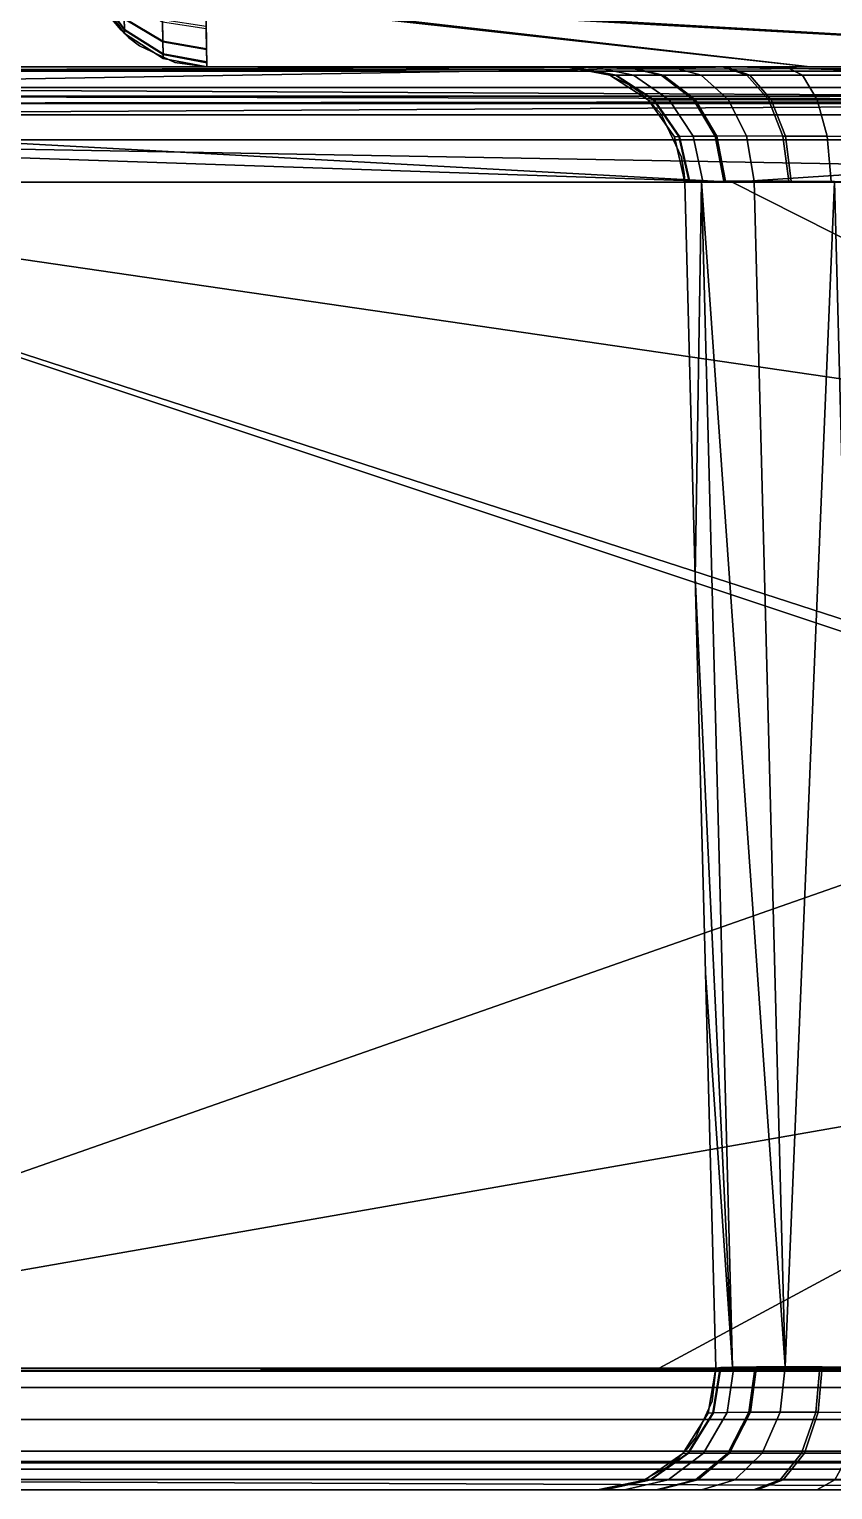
# Model space of a CAD drawing. Extents: x -16.2 to 16.1, y -17.9 to 0.1.
# Drawn here: x -12.76 to -9.37, y -17.87 to -11.71 of the extents above; entities that cross this region are included whole.
import ezdxf

# ---------------------------------------------------------------- set-up
doc = ezdxf.new("R2010")
doc.units = 0
doc.header["$MEASUREMENT"] = 0
doc.layers.add('Pux Jalapa', color=255, linetype='CONTINUOUS')

msp = doc.modelspace()

# ---------------------------------------------------------------- linework, layer by layer
at = {"layer": 'Pux Jalapa'}
for points in [[(-12.4694, -11.5588, -2.3892), (-12.4703, -11.5204, -2.5152), (-12.3614, -11.6635, -2.5757), (-12.3604, -11.7107, -2.421)], [(-12.4703, -11.5221, 6.5369), (-12.4693, -11.5608, 6.4048), (-12.3603, -11.7131, 6.4342), (-12.3613, -11.6656, 6.5964)], [(-12.469, -11.5729, -2.25), (-12.4694, -11.5588, -2.3892), (-12.3604, -11.7107, -2.421), (-12.36, -11.728, -2.25)], [(-12.4693, -11.5608, 6.4048), (-12.469, -11.5729, 6.2758), (-12.36, -11.728, 6.2758), (-12.3603, -11.7131, 6.4342)], [(-12.0168, -11.5752, -2.9571), (-12.0129, -11.8681, -2.25), (-9.4669, -11.8681, -2.25)], [(-9.4669, -11.8681, -2.25), (-6.921, -11.8681, -2.25), (-12.0168, -11.5752, -2.9571)], [(-6.921, -11.8681, -2.25), (-4.3673, -11.5752, -2.9571), (-12.0168, -11.5752, -2.9571)], [(-12.3614, -11.6635, -2.5757), (-12.363, -11.5824, -2.7273), (-12.1994, -11.6685, -2.7885), (-12.1979, -11.7603, -2.6176)], [(-12.3628, -11.5925, 6.7377), (-12.3613, -11.6656, 6.5964), (-12.1979, -11.7626, 6.6376), (-12.1992, -11.68, 6.797)], [(-6.921, -11.8681, 6.2758), (-9.4669, -11.8681, 6.2758), (-12.0166, -11.5844, 6.9736)], [(-9.4669, -11.8681, 6.2758), (-12.0129, -11.8681, 6.2758), (-12.0166, -11.5844, 6.9736)], [(-4.3676, -11.5844, 6.9736), (-6.921, -11.8681, 6.2758), (-12.0166, -11.5844, 6.9736)], [(-12.4145, -11.666, 2.0129), (-12.4145, -11.666, 6.2758), (-12.3744, -11.7135, 6.2758), (-12.3744, -11.7135, 2.0129)], [(-12.4145, -11.666, -2.25), (-12.4145, -11.666, 2.0129), (-12.3744, -11.7135, 2.0129), (-12.3744, -11.7135, -2.25)], [(-12.3604, -11.7107, -2.421), (-12.3614, -11.6635, -2.5757), (-12.1979, -11.7603, -2.6176), (-12.197, -11.8135, -2.443)], [(-12.3613, -11.6656, 6.5964), (-12.3603, -11.7131, 6.4342), (-12.197, -11.8163, 6.4546), (-12.1979, -11.7626, 6.6376)], [(-12.1979, -11.7603, -2.6176), (-12.1994, -11.6685, -2.7885), (-12.0152, -11.6962, -2.8105), (-12.0139, -11.792, -2.6327)], [(-12.1992, -11.68, 6.797), (-12.1979, -11.7626, 6.6376), (-12.0139, -11.7944, 6.6525), (-12.015, -11.7081, 6.8183)], [(-12.3744, -11.7135, 2.0129), (-12.3744, -11.7135, 6.2758), (-12.3428, -11.7439, 6.2758), (-12.3428, -11.7439, 2.0129)], [(-12.3744, -11.7135, -2.25), (-12.3744, -11.7135, 2.0129), (-12.3428, -11.7439, 2.0129), (-12.3428, -11.7439, -2.25)], [(-12.36, -11.728, -2.25), (-12.3604, -11.7107, -2.421), (-12.197, -11.8135, -2.443), (-12.1967, -11.8331, -2.25)], [(-12.3603, -11.7131, 6.4342), (-12.36, -11.728, 6.2758), (-12.1967, -11.8331, 6.2758), (-12.197, -11.8163, 6.4546)], [(-12.3428, -11.7439, 2.0129), (-12.3428, -11.7439, 6.2758), (-12.2969, -11.7796, 6.2758), (-12.2969, -11.7796, 2.0129)], [(-12.3428, -11.7439, -2.25), (-12.3428, -11.7439, 2.0129), (-12.2969, -11.7796, 2.0129), (-12.2969, -11.7796, -2.25)], [(-12.197, -11.8135, -2.443), (-12.1979, -11.7603, -2.6176), (-12.0139, -11.792, -2.6327), (-12.0132, -11.8476, -2.4509)], [(-12.1979, -11.7626, 6.6376), (-12.197, -11.8163, 6.4546), (-12.0132, -11.8506, 6.462), (-12.0139, -11.7944, 6.6525)], [(-12.2969, -11.7796, 2.0129), (-12.2969, -11.7796, 6.2758), (-12.147, -11.8498, 6.2758), (-12.147, -11.8498, 2.0129)], [(-12.2969, -11.7796, -2.25), (-12.2969, -11.7796, 2.0129), (-12.147, -11.8498, 2.0129), (-12.147, -11.8498, -2.25)], [(-12.1967, -11.8331, -2.25), (-12.197, -11.8135, -2.443), (-12.0132, -11.8476, -2.4509), (-12.0129, -11.8681, -2.25)], [(-12.197, -11.8163, 6.4546), (-12.1967, -11.8331, 6.2758), (-12.0129, -11.8681, 6.2758), (-12.0132, -11.8506, 6.462)], [(-10.0566, -11.8681, -10.3497), (-10.4957, -11.8681, -11.41), (-15.5216, -11.8681, -10.8438)], [(-10.4957, -11.8681, -11.41), (-10.4957, -11.8681, -13.9779), (-15.5216, -11.8681, -13.5735)], [(-10.4957, -11.8681, -13.9779), (-10.4957, -11.8681, -16.5458), (-15.5216, -11.8681, -16.3031)], [(-10.4957, -11.8681, -16.5458), (-10.4957, -11.8681, -19.1137), (-15.5216, -11.8681, -19.0328)], [(-10.4957, -11.8681, -19.1137), (-10.4957, -11.8681, -21.6816), (-15.5216, -11.8681, -19.0328)], [(-10.4957, -11.8681, -21.6816), (-10.4957, -11.8681, -24.2495), (-15.5216, -11.8681, -21.7625)], [(-10.4957, -11.8681, -24.2495), (-10.4957, -11.8681, -26.8173), (-15.5216, -11.8681, -24.4921)], [(-10.4957, -11.8681, -26.8173), (-10.4957, -11.8681, -29.3852), (-15.5216, -11.8681, -27.2218)], [(-12.2921, -11.8681, -35.9106), (-15.0218, -11.8681, -35.9106), (-15.5216, -11.8681, -35.4107)], [(-15.5216, -11.8681, -35.4107), (-15.5216, -11.8681, -32.6811), (-12.2921, -11.8681, -35.9106)], [(-15.5216, -11.8681, -32.6811), (-15.5216, -11.8681, -29.9514), (-12.2921, -11.8681, -35.9106)], [(-15.5216, -11.8681, -29.9514), (-15.5216, -11.8681, -27.2218), (-10.4957, -11.8681, -29.3852)], [(-15.5216, -11.8681, -27.2218), (-15.5216, -11.8681, -24.4921), (-10.4957, -11.8681, -26.8173)], [(-15.5216, -11.8681, -24.4921), (-15.5216, -11.8681, -21.7625), (-10.4957, -11.8681, -24.2495)], [(-15.5216, -11.8681, -21.7625), (-15.5216, -11.8681, -19.0328), (-10.4957, -11.8681, -21.6816)], [(-15.5216, -11.8681, -19.0328), (-15.5216, -11.8681, -16.3031), (-10.4957, -11.8681, -16.5458)], [(-15.5216, -11.8681, -16.3031), (-15.5216, -11.8681, -13.5735), (-10.4957, -11.8681, -13.9779)], [(-15.5216, -11.8681, -13.5735), (-15.5216, -11.8681, -10.8438), (-10.4957, -11.8681, -11.41)], [(-15.5216, -11.8681, -10.8438), (-15.5216, -11.8681, -8.1142), (-10.0566, -11.8681, -10.3497)], [(-15.5216, -11.8681, -8.1142), (-15.5216, -11.8681, -5.3845), (-12.4028, -11.8681, -4.8847)], [(-15.0218, -11.8681, -4.8847), (-12.4028, -11.8681, -4.8847), (-15.5216, -11.8681, -5.3845)], [(-10.4957, -11.8681, -29.3852), (-12.2921, -11.8681, -35.9106), (-15.5216, -11.8681, -29.9514)], [(-10.0566, -11.8681, -10.3497), (-15.5216, -11.8681, -8.1142), (-12.4028, -11.8681, -4.8847)], [(-5.013, -11.8681, -35.9106), (-15.0218, -11.8681, -35.9106), (-15.0218, -11.8864, -36.0446)], [(-15.0218, -11.8864, -36.0446), (-0.0087, -11.8864, -36.0446), (-5.013, -11.8681, -35.9106)], [(-15.0218, -11.8681, -4.8847), (-9.7838, -11.8681, -4.8847), (-15.0218, -11.8864, -4.7507)], [(-15.0218, -11.9563, -4.6011), (-15.0218, -11.8864, -4.7507), (-9.7838, -11.8681, -4.8847)], [(-9.7838, -11.8681, -4.8847), (-4.5532, -12.0099, -4.5358), (-15.0218, -11.9563, -4.6011)], [(-12.4028, -11.8681, -4.8847), (-9.7838, -11.8681, -4.8847), (-10.0566, -11.8681, -10.3497)], [(-10.4957, -11.8681, -29.3852), (-8.9963, -11.8681, -30.8847), (-12.2921, -11.8681, -35.9106)], [(-9.5625, -11.8681, -35.9106), (-12.2921, -11.8681, -35.9106), (-8.9963, -11.8681, -30.8847)], [(-12.0129, -11.8681, 6.2758), (-12.0129, -11.8681, 3.4339), (-12.147, -11.8498, 6.2758)], [(-12.0129, -11.8681, 3.4339), (-12.0129, -11.8681, 0.5919), (-12.147, -11.8498, 2.0129)], [(-12.0129, -11.8681, 0.5919), (-12.0129, -11.8681, -2.25), (-12.147, -11.8498, -2.25)], [(-12.147, -11.8498, 2.0129), (-12.147, -11.8498, 6.2758), (-12.0129, -11.8681, 3.4339)], [(-12.147, -11.8498, -2.25), (-12.147, -11.8498, 2.0129), (-12.0129, -11.8681, 0.5919)], [(-4.375, -11.8681, -2.25), (-4.375, -11.8681, 6.2758), (-12.0129, -11.8681, 6.2758), (-12.0129, -11.8681, -2.25)], [(-10.3119, -11.9031, -29.3852), (-10.2855, -11.9029, -29.6498), (-10.4651, -11.8681, -29.6866), (-10.4957, -11.8681, -29.3852)], [(-10.4957, -11.8681, -11.41), (-10.4957, -11.8681, -17.4018), (-10.3163, -11.9014, -11.41)], [(-10.4957, -11.8681, -17.4018), (-10.4957, -11.8681, -23.3935), (-10.3163, -11.9014, -20.3976)], [(-10.4957, -11.8681, -23.3935), (-10.4957, -11.8681, -29.3852), (-10.3163, -11.9014, -29.3852)], [(-10.3163, -11.9014, -29.3852), (-10.3163, -11.9014, -20.3976), (-10.4957, -11.8681, -23.3935)], [(-10.3163, -11.9014, -20.3976), (-10.3163, -11.9014, -11.41), (-10.4957, -11.8681, -17.4018)], [(-10.2886, -11.9029, -11.1609), (-10.3119, -11.9031, -11.41), (-10.4957, -11.8681, -11.41), (-10.4686, -11.8681, -11.1262)], [(-10.2126, -11.9028, -10.9061), (-10.2886, -11.9029, -11.1609), (-10.4686, -11.8681, -11.1262), (-10.3816, -11.8681, -10.8361)], [(-10.2855, -11.9029, -29.6498), (-10.2126, -11.9028, -29.8891), (-10.3816, -11.8681, -29.9591), (-10.4651, -11.8681, -29.6866)], [(-10.2126, -11.9028, -29.8891), (-10.0867, -11.9027, -30.1233), (-10.238, -11.8681, -30.2257), (-10.3816, -11.8681, -29.9591)], [(-10.0954, -11.9027, -10.685), (-10.2126, -11.9028, -10.9061), (-10.3816, -11.8681, -10.8361), (-10.2479, -11.8681, -10.5844)], [(-9.9275, -11.9026, -10.4788), (-10.0954, -11.9027, -10.685), (-10.2479, -11.8681, -10.5844), (-10.0566, -11.8681, -10.3497)], [(-10.0867, -11.9027, -30.1233), (-9.9275, -11.9026, -30.3164), (-10.0566, -11.8681, -30.4456), (-10.238, -11.8681, -30.2257)], [(-9.9275, -11.9026, -30.3164), (-9.7213, -11.9027, -30.4844), (-9.8219, -11.8681, -30.6369), (-10.0566, -11.8681, -30.4456)], [(-9.7344, -11.9027, -10.3196), (-9.9275, -11.9026, -10.4788), (-10.0566, -11.8681, -10.3497), (-9.8368, -11.8681, -10.1683)], [(-8.9963, -11.8681, -9.9105), (-10.0566, -11.8681, -10.3497), (-9.7838, -11.8681, -4.8847)], [(-9.5002, -11.9028, -10.1937), (-9.7344, -11.9027, -10.3196), (-9.8368, -11.8681, -10.1683), (-9.5702, -11.8681, -10.0247)], [(-9.7213, -11.9027, -30.4844), (-9.5002, -11.9028, -30.6015), (-9.5702, -11.8681, -30.7706), (-9.8219, -11.8681, -30.6369)], [(-9.7838, -11.8681, -4.8847), (-4.5457, -11.8681, -4.8847), (-4.5532, -12.0099, -4.5358)], [(-9.7838, -11.8681, -4.8847), (-7.1647, -11.8681, -4.8847), (-8.9963, -11.8681, -9.9105)], [(-9.5002, -11.9028, -30.6015), (-9.2454, -11.9029, -30.6775), (-9.2801, -11.8681, -30.8575), (-9.5702, -11.8681, -30.7706)], [(-9.2608, -11.9029, -10.1208), (-9.5002, -11.9028, -10.1937), (-9.5702, -11.8681, -10.0247), (-9.2976, -11.8681, -9.9412)], [(-6.8328, -11.8681, -35.9106), (-9.5625, -11.8681, -35.9106), (-8.9963, -11.8681, -30.8847)], [(-15.0218, -11.9558, -36.1934), (-0.0087, -11.9558, -36.1934), (-0.0087, -11.8864, -36.0446), (-15.0218, -11.8864, -36.0446)], [(-10.3163, -11.9014, -20.3976), (-10.3163, -11.9014, -29.3852), (-10.2313, -11.9437, -29.3852), (-10.2313, -11.9437, -20.3976)], [(-10.3163, -11.9014, -11.41), (-10.3163, -11.9014, -20.3976), (-10.2313, -11.9437, -20.3976), (-10.2313, -11.9437, -11.41)], [(-10.1486, -12.0082, -29.3852), (-10.1259, -12.0074, -29.617), (-10.2855, -11.9029, -29.6498), (-10.3119, -11.9031, -29.3852)], [(-10.1285, -12.0074, -11.1917), (-10.1486, -12.0082, -11.41), (-10.3119, -11.9031, -11.41), (-10.2886, -11.9029, -11.1609)], [(-10.0623, -12.0068, -10.9684), (-10.1285, -12.0074, -11.1917), (-10.2886, -11.9029, -11.1609), (-10.2126, -11.9028, -10.9061)], [(-10.1259, -12.0074, -29.617), (-10.0623, -12.0068, -29.8269), (-10.2126, -11.9028, -29.8891), (-10.2855, -11.9029, -29.6498)], [(-10.2313, -11.9437, -20.3976), (-10.2313, -11.9437, -29.3852), (-10.1863, -11.9753, -29.3852), (-10.1863, -11.9753, -20.3976)], [(-10.2313, -11.9437, -11.41), (-10.2313, -11.9437, -20.3976), (-10.1863, -11.9753, -20.3976), (-10.1863, -11.9753, -11.41)], [(-10.0623, -12.0068, -29.8269), (-9.9521, -12.0064, -30.0322), (-10.0867, -11.9027, -30.1233), (-10.2126, -11.9028, -29.8891)], [(-9.9597, -12.0065, -10.7745), (-10.0623, -12.0068, -10.9684), (-10.2126, -11.9028, -10.9061), (-10.0954, -11.9027, -10.685)], [(-9.8126, -12.0063, -10.5937), (-9.9597, -12.0065, -10.7745), (-10.0954, -11.9027, -10.685), (-9.9275, -11.9026, -10.4788)], [(-9.9521, -12.0064, -30.0322), (-9.8126, -12.0063, -30.2015), (-9.9275, -11.9026, -30.3164), (-10.0867, -11.9027, -30.1233)], [(-9.8126, -12.0063, -30.2015), (-9.6318, -12.0065, -30.3487), (-9.7213, -11.9027, -30.4844), (-9.9275, -11.9026, -30.3164)], [(-9.6433, -12.0064, -10.4542), (-9.8126, -12.0063, -10.5937), (-9.9275, -11.9026, -10.4788), (-9.7344, -11.9027, -10.3196)], [(-9.4379, -12.0068, -10.344), (-9.6433, -12.0064, -10.4542), (-9.7344, -11.9027, -10.3196), (-9.5002, -11.9028, -10.1937)], [(-9.6318, -12.0065, -30.3487), (-9.4379, -12.0068, -30.4512), (-9.5002, -11.9028, -30.6015), (-9.7213, -11.9027, -30.4844)], [(-9.4379, -12.0068, -30.4512), (-9.2146, -12.0074, -30.5175), (-9.2454, -11.9029, -30.6775), (-9.5002, -11.9028, -30.6015)], [(-9.2281, -12.0074, -10.2804), (-9.4379, -12.0068, -10.344), (-9.5002, -11.9028, -10.1937), (-9.2608, -11.9029, -10.1208)], [(-15.0218, -11.992, -36.2401), (-0.0087, -11.992, -36.2401), (-0.0087, -11.9558, -36.1934), (-15.0218, -11.9558, -36.1934)], [(-15.0218, -11.9922, -4.555), (-15.0218, -11.9563, -4.6011), (-4.5532, -12.0099, -4.5358)], [(-15.0218, -12.0227, -36.2721), (-0.0087, -12.0227, -36.2721), (-0.0087, -11.992, -36.2401), (-15.0218, -11.992, -36.2401)], [(-15.0218, -12.0227, -4.5232), (-15.0218, -11.9922, -4.555), (-4.5532, -12.0099, -4.5358)], [(-10.1863, -11.9753, -20.3976), (-10.1863, -11.9753, -29.3852), (-10.1779, -11.9821, -29.3852), (-10.1779, -11.9821, -20.3976)], [(-10.1863, -11.9753, -11.41), (-10.1863, -11.9753, -20.3976), (-10.1779, -11.9821, -20.3976), (-10.1779, -11.9821, -11.41)], [(-10.1779, -11.9821, -20.3976), (-10.1779, -11.9821, -29.3852), (-10.1417, -12.015, -29.3852), (-10.1417, -12.015, -20.3976)], [(-10.1779, -11.9821, -11.41), (-10.1779, -11.9821, -20.3976), (-10.1417, -12.015, -20.3976), (-10.1417, -12.015, -11.41)], [(-10.0396, -12.1633, -29.3852), (-10.019, -12.1616, -29.5951), (-10.1259, -12.0074, -29.617), (-10.1486, -12.0082, -29.3852)], [(-10.0214, -12.1617, -11.2124), (-10.0396, -12.1633, -11.41), (-10.1486, -12.0082, -11.41), (-10.1285, -12.0074, -11.1917)], [(-9.9614, -12.1605, -11.0102), (-10.0214, -12.1617, -11.2124), (-10.1285, -12.0074, -11.1917), (-10.0623, -12.0068, -10.9684)], [(-10.019, -12.1616, -29.5951), (-9.9614, -12.1605, -29.7851), (-10.0623, -12.0068, -29.8269), (-10.1259, -12.0074, -29.617)], [(-9.9614, -12.1605, -29.7851), (-9.8616, -12.1597, -29.971), (-9.9521, -12.0064, -30.0322), (-10.0623, -12.0068, -29.8269)], [(-9.8685, -12.1598, -10.8346), (-9.9614, -12.1605, -11.0102), (-10.0623, -12.0068, -10.9684), (-9.9597, -12.0065, -10.7745)], [(-9.7353, -12.1595, -10.671), (-9.8685, -12.1598, -10.8346), (-9.9597, -12.0065, -10.7745), (-9.8126, -12.0063, -10.5937)], [(-9.8616, -12.1597, -29.971), (-9.7353, -12.1595, -30.1243), (-9.8126, -12.0063, -30.2015), (-9.9521, -12.0064, -30.0322)], [(-9.7353, -12.1595, -30.1243), (-9.5717, -12.1598, -30.2575), (-9.6318, -12.0065, -30.3487), (-9.8126, -12.0063, -30.2015)], [(-9.582, -12.1597, -10.5447), (-9.7353, -12.1595, -10.671), (-9.8126, -12.0063, -10.5937), (-9.6433, -12.0064, -10.4542)], [(-9.3961, -12.1605, -10.4449), (-9.582, -12.1597, -10.5447), (-9.6433, -12.0064, -10.4542), (-9.4379, -12.0068, -10.344)], [(-9.5717, -12.1598, -30.2575), (-9.3961, -12.1605, -30.3503), (-9.4379, -12.0068, -30.4512), (-9.6318, -12.0065, -30.3487)], [(-9.3961, -12.1605, -30.3503), (-9.1939, -12.1617, -30.4104), (-9.2146, -12.0074, -30.5175), (-9.4379, -12.0068, -30.4512)], [(-9.2061, -12.1616, -10.3873), (-9.3961, -12.1605, -10.4449), (-9.4379, -12.0068, -10.344), (-9.2281, -12.0074, -10.2804)], [(-15.0218, -12.0701, -4.4832), (-15.0218, -12.0227, -4.5232), (-4.5532, -12.0099, -4.5358)], [(-4.5532, -12.0099, -4.5358), (-9.7965, -12.355, -4.3849), (-15.0218, -12.0701, -4.4832)], [(-15.0218, -12.0701, -36.3121), (-0.0087, -12.0701, -36.3121), (-0.0087, -12.0227, -36.2721), (-15.0218, -12.0227, -36.2721)], [(-15.0218, -12.1762, -36.3723), (-0.0087, -12.1762, -36.3723), (-0.0087, -12.0701, -36.3121), (-15.0218, -12.0701, -36.3121)], [(-15.0218, -12.1762, -4.423), (-15.0218, -12.0701, -4.4832), (-9.7965, -12.355, -4.3849)], [(-10.1417, -12.015, -20.3976), (-10.1417, -12.015, -29.3852), (-10.0956, -12.0683, -29.3852), (-10.0956, -12.0683, -20.3976)], [(-10.1417, -12.015, -11.41), (-10.1417, -12.015, -20.3976), (-10.0956, -12.0683, -20.3976), (-10.0956, -12.0683, -11.41)], [(-10.0956, -12.0683, -20.3976), (-10.0956, -12.0683, -29.3852), (-10.0102, -12.2488, -29.3852), (-10.0102, -12.2488, -20.3976)], [(-10.0956, -12.0683, -11.41), (-10.0956, -12.0683, -20.3976), (-10.0102, -12.2488, -20.3976), (-10.0102, -12.2488, -11.41)], [(-4.5532, -12.0099, -4.5358), (-4.5712, -12.355, -4.3849), (-9.7965, -12.355, -4.3849)], [(-15.0218, -12.355, -36.4104), (-5.013, -12.355, -36.4104), (-15.0218, -12.1762, -36.3723)], [(-0.0087, -12.1762, -36.3723), (-15.0218, -12.1762, -36.3723), (-5.013, -12.355, -36.4104)], [(-9.7965, -12.355, -4.3849), (-15.0218, -12.355, -4.3849), (-15.0218, -12.1762, -4.423)], [(-9.9959, -12.355, -29.3852), (-9.9755, -12.3526, -29.5862), (-10.019, -12.1616, -29.5951), (-10.0396, -12.1633, -29.3852)], [(-9.9779, -12.3528, -11.2208), (-9.9959, -12.355, -11.41), (-10.0396, -12.1633, -11.41), (-10.0214, -12.1617, -11.2124)], [(-9.9199, -12.351, -11.0273), (-9.9779, -12.3528, -11.2208), (-10.0214, -12.1617, -11.2124), (-9.9614, -12.1605, -11.0102)], [(-9.9755, -12.3526, -29.5862), (-9.9199, -12.351, -29.7679), (-9.9614, -12.1605, -29.7851), (-10.019, -12.1616, -29.5951)], [(-9.9199, -12.351, -29.7679), (-9.8242, -12.3499, -29.9457), (-9.8616, -12.1597, -29.971), (-9.9614, -12.1605, -29.7851)], [(-9.8308, -12.35, -10.8595), (-9.9199, -12.351, -11.0273), (-9.9614, -12.1605, -11.0102), (-9.8685, -12.1598, -10.8346)], [(-9.7033, -12.3496, -10.703), (-9.8308, -12.35, -10.8595), (-9.8685, -12.1598, -10.8346), (-9.7353, -12.1595, -10.671)], [(-9.8242, -12.3499, -29.9457), (-9.7033, -12.3496, -30.0923), (-9.7353, -12.1595, -30.1243), (-9.8616, -12.1597, -29.971)], [(-9.7033, -12.3496, -30.0923), (-9.5468, -12.35, -30.2198), (-9.5717, -12.1598, -30.2575), (-9.7353, -12.1595, -30.1243)], [(-9.5567, -12.3499, -10.5821), (-9.7033, -12.3496, -10.703), (-9.7353, -12.1595, -10.671), (-9.582, -12.1597, -10.5447)], [(-9.379, -12.351, -10.4864), (-9.5567, -12.3499, -10.5821), (-9.582, -12.1597, -10.5447), (-9.3961, -12.1605, -10.4449)], [(-9.5468, -12.35, -30.2198), (-9.379, -12.351, -30.3089), (-9.3961, -12.1605, -30.3503), (-9.5717, -12.1598, -30.2575)], [(-9.379, -12.351, -30.3089), (-9.1855, -12.3528, -30.3668), (-9.1939, -12.1617, -30.4104), (-9.3961, -12.1605, -30.3503)], [(-9.1972, -12.3526, -10.4308), (-9.379, -12.351, -10.4864), (-9.3961, -12.1605, -10.4449), (-9.2061, -12.1616, -10.3873)], [(-10.0102, -12.2488, -20.3976), (-10.0102, -12.2488, -29.3852), (-9.9981, -12.3199, -29.3852), (-9.9981, -12.3199, -20.3976)], [(-10.0102, -12.2488, -11.41), (-10.0102, -12.2488, -20.3976), (-9.9981, -12.3199, -20.3976), (-9.9981, -12.3199, -11.41)], [(-15.0218, -12.355, -4.3849), (-15.1527, -17.355, -4.2539), (-7.6715, -14.7358, -4.3225)], [(-15.1527, -17.355, -36.5413), (-15.0218, -12.355, -36.4104), (-0.0087, -17.355, -36.5413)], [(-9.7965, -12.355, -4.3849), (-15.0218, -12.355, -4.3849), (-7.6715, -13.4261, -4.3568)], [(-7.6715, -14.7358, -4.3225), (-7.6715, -13.4261, -4.3568), (-15.0218, -12.355, -4.3849)], [(-15.0218, -12.355, -36.4104), (-0.0087, -12.355, -36.4104), (-0.0087, -17.355, -36.5413)], [(-9.9959, -12.355, -29.3852), (-9.9959, -12.355, -23.3935), (-9.9981, -12.3199, -29.3852)], [(-9.9959, -12.355, -23.3935), (-9.9959, -12.355, -17.4018), (-9.9981, -12.3199, -20.3976)], [(-9.9959, -12.355, -17.4018), (-9.9959, -12.355, -11.41), (-9.9981, -12.3199, -11.41)], [(-9.9981, -12.3199, -20.3976), (-9.9981, -12.3199, -29.3852), (-9.9959, -12.355, -23.3935)], [(-9.9981, -12.3199, -11.41), (-9.9981, -12.3199, -20.3976), (-9.9959, -12.355, -17.4018)], [(-9.9959, -12.355, -29.3852), (-9.9523, -14.0217, -29.3416), (-9.9258, -12.3511, -29.7534)], [(-9.9523, -14.0217, -11.4537), (-9.9959, -12.355, -11.41), (-9.9258, -12.3511, -11.0419)], [(-9.9959, -12.355, -11.41), (-9.865, -17.355, -11.541), (-9.9959, -12.355, -20.3976)], [(-9.865, -17.355, -11.541), (-9.865, -17.355, -20.3976), (-9.9959, -12.355, -20.3976)], [(-9.865, -17.355, -20.3976), (-9.865, -17.355, -29.2543), (-9.9959, -12.355, -20.3976)], [(-9.865, -17.355, -29.2543), (-9.9959, -12.355, -29.3852), (-9.9959, -12.355, -20.3976)], [(-9.9258, -12.3511, -29.7534), (-9.9523, -14.0217, -29.3416), (-9.7949, -17.3511, -29.6224)], [(-9.9258, -12.3511, -11.0419), (-9.7949, -17.3511, -11.1728), (-9.9523, -14.0217, -11.4537)], [(-9.7033, -12.3496, -30.0923), (-9.9258, -12.3511, -29.7534), (-9.5724, -17.3496, -29.9613)], [(-9.9258, -12.3511, -11.0419), (-9.7033, -12.3496, -10.703), (-9.5724, -17.3496, -10.8339)], [(-9.7949, -17.3511, -29.6224), (-9.5724, -17.3496, -29.9613), (-9.9258, -12.3511, -29.7534)], [(-9.5724, -17.3496, -10.8339), (-9.7949, -17.3511, -11.1728), (-9.9258, -12.3511, -11.0419)], [(-4.5712, -12.355, -4.3849), (-9.7965, -12.355, -4.3849), (-7.6715, -13.4261, -4.3568)], [(-9.3644, -12.3511, -30.3148), (-9.7033, -12.3496, -30.0923), (-9.5724, -17.3496, -29.9613)], [(-9.7033, -12.3496, -10.703), (-9.3644, -12.3511, -10.4805), (-9.5724, -17.3496, -10.8339)], [(-9.5724, -17.3496, -29.9613), (-9.2335, -17.3511, -30.1839), (-9.3644, -12.3511, -30.3148)], [(-9.2335, -17.3511, -10.6114), (-9.5724, -17.3496, -10.8339), (-9.3644, -12.3511, -10.4805)], [(-9.9523, -14.0217, -29.3416), (-9.9086, -15.6883, -29.2979), (-9.7949, -17.3511, -29.6224)], [(-9.9086, -15.6883, -11.4973), (-9.9523, -14.0217, -11.4537), (-9.7949, -17.3511, -11.1728)], [(-7.6715, -16.0454, -4.2882), (-7.6715, -14.7358, -4.3225), (-15.1527, -17.355, -4.2539)], [(-9.9086, -15.6883, -29.2979), (-9.865, -17.355, -29.2543), (-9.7949, -17.3511, -29.6224)], [(-9.7949, -17.3511, -11.1728), (-9.865, -17.355, -11.541), (-9.9086, -15.6883, -11.4973)], [(-15.1527, -17.355, -4.2539), (-10.1047, -17.355, -4.2539), (-7.6715, -16.0454, -4.2882)], [(-10.1047, -17.355, -4.2539), (-5.0567, -17.355, -4.2539), (-7.6715, -16.0454, -4.2882)], [(-15.1527, -17.3681, -4.2538), (-15.1527, -17.355, -4.2539), (-0.0087, -17.355, -4.2539)], [(-0.0087, -17.3681, -4.2538), (-15.1527, -17.3681, -4.2538), (-0.0087, -17.355, -4.2539)], [(-0.0087, -17.355, -36.5413), (-15.1527, -17.355, -36.5413), (-0.0087, -17.3681, -36.5415)], [(-15.1527, -17.355, -36.5413), (-15.1527, -17.3681, -36.5415), (-0.0087, -17.3681, -36.5415)], [(-9.8972, -17.5451, -29.2543), (-9.8755, -17.5434, -29.4616), (-9.8446, -17.3526, -29.4553), (-9.865, -17.355, -29.2543)], [(-9.8779, -17.5435, -11.3457), (-9.8972, -17.5451, -11.541), (-9.865, -17.355, -11.541), (-9.8469, -17.3528, -11.3517)], [(-9.865, -17.355, -11.541), (-9.865, -17.355, -17.4454), (-9.8809, -17.4939, -11.541)], [(-9.865, -17.355, -17.4454), (-9.865, -17.355, -23.3498), (-9.8809, -17.4939, -20.3976)], [(-9.865, -17.355, -23.3498), (-9.865, -17.355, -29.2543), (-9.8809, -17.4939, -29.2543)], [(-9.8809, -17.4939, -20.3976), (-9.8809, -17.4939, -11.541), (-9.865, -17.355, -17.4454)], [(-9.8809, -17.4939, -29.2543), (-9.8809, -17.4939, -20.3976), (-9.865, -17.355, -23.3498)], [(-9.8176, -17.5422, -11.1464), (-9.8779, -17.5435, -11.3457), (-9.8469, -17.3528, -11.3517), (-9.789, -17.351, -11.1583)], [(-9.8755, -17.5434, -29.4616), (-9.8176, -17.5422, -29.6489), (-9.789, -17.351, -29.637), (-9.8446, -17.3526, -29.4553)], [(-9.8176, -17.5422, -29.6489), (-9.7187, -17.5414, -29.832), (-9.6933, -17.3499, -29.8148), (-9.789, -17.351, -29.637)], [(-9.7255, -17.5414, -10.9735), (-9.8176, -17.5422, -11.1464), (-9.789, -17.351, -11.1583), (-9.6999, -17.35, -10.9904)], [(-9.594, -17.5412, -10.8123), (-9.7255, -17.5414, -10.9735), (-9.6999, -17.35, -10.9904), (-9.5724, -17.3496, -10.8339)], [(-9.7187, -17.5414, -29.832), (-9.594, -17.5412, -29.9829), (-9.5724, -17.3496, -29.9613), (-9.6933, -17.3499, -29.8148)], [(-9.443, -17.5414, -10.6876), (-9.594, -17.5412, -10.8123), (-9.5724, -17.3496, -10.8339), (-9.4258, -17.3499, -10.713)], [(-9.594, -17.5412, -29.9829), (-9.4328, -17.5414, -30.1145), (-9.4159, -17.35, -30.0889), (-9.5724, -17.3496, -29.9613)], [(-9.2599, -17.5422, -10.5886), (-9.443, -17.5414, -10.6876), (-9.4258, -17.3499, -10.713), (-9.248, -17.351, -10.6173)], [(-9.4328, -17.5414, -30.1145), (-9.2599, -17.5422, -30.2066), (-9.248, -17.351, -30.178), (-9.4159, -17.35, -30.0889)], [(-0.0087, -17.3681, -36.5415), (-15.1527, -17.3681, -36.5415), (-15.1527, -17.4373, -36.5367), (-0.0087, -17.4373, -36.5367)], [(-15.1527, -17.3681, -4.2538), (-0.0087, -17.3681, -4.2538), (-0.0087, -17.4373, -4.2586), (-15.1527, -17.4373, -4.2586)], [(-0.0087, -17.4373, -36.5367), (-15.1527, -17.4373, -36.5367), (-15.1527, -17.5723, -36.4979), (-0.0087, -17.5723, -36.4979)], [(-15.1527, -17.4373, -4.2586), (-0.0087, -17.4373, -4.2586), (-0.0087, -17.5723, -4.2974), (-15.1527, -17.5723, -4.2974)], [(-10.0049, -17.7151, -29.2543), (-9.9807, -17.7143, -29.4832), (-9.8755, -17.5434, -29.4616), (-9.8972, -17.5451, -29.2543)], [(-9.9834, -17.7143, -11.3254), (-10.0049, -17.7151, -11.541), (-9.8972, -17.5451, -11.541), (-9.8779, -17.5435, -11.3457)], [(-9.9168, -17.7137, -11.1053), (-9.9834, -17.7143, -11.3254), (-9.8779, -17.5435, -11.3457), (-9.8176, -17.5422, -11.1464)], [(-9.9807, -17.7143, -29.4832), (-9.9168, -17.7137, -29.6899), (-9.8176, -17.5422, -29.6489), (-9.8755, -17.5434, -29.4616)], [(-9.9511, -17.6488, -20.3976), (-9.9511, -17.6488, -11.541), (-9.8809, -17.4939, -11.541), (-9.8809, -17.4939, -20.3976)], [(-9.9511, -17.6488, -29.2543), (-9.9511, -17.6488, -20.3976), (-9.8809, -17.4939, -20.3976), (-9.8809, -17.4939, -29.2543)], [(-9.8151, -17.7133, -10.9145), (-9.9168, -17.7137, -11.1053), (-9.8176, -17.5422, -11.1464), (-9.7255, -17.5414, -10.9735)], [(-9.9168, -17.7137, -29.6899), (-9.8075, -17.7133, -29.8921), (-9.7187, -17.5414, -29.832), (-9.8176, -17.5422, -29.6489)], [(-9.6698, -17.7131, -10.7365), (-9.8151, -17.7133, -10.9145), (-9.7255, -17.5414, -10.9735), (-9.594, -17.5412, -10.8123)], [(-9.8075, -17.7133, -29.8921), (-9.6698, -17.7131, -30.0588), (-9.594, -17.5412, -29.9829), (-9.7187, -17.5414, -29.832)], [(-9.5031, -17.7133, -10.5988), (-9.6698, -17.7131, -10.7365), (-9.594, -17.5412, -10.8123), (-9.443, -17.5414, -10.6876)], [(-9.6698, -17.7131, -30.0588), (-9.4918, -17.7133, -30.204), (-9.4328, -17.5414, -30.1145), (-9.594, -17.5412, -29.9829)], [(-9.301, -17.7137, -10.4895), (-9.5031, -17.7133, -10.5988), (-9.443, -17.5414, -10.6876), (-9.2599, -17.5422, -10.5886)], [(-9.4918, -17.7133, -30.204), (-9.301, -17.7137, -30.3058), (-9.2599, -17.5422, -30.2066), (-9.4328, -17.5414, -30.1145)], [(-0.0087, -17.5723, -36.4979), (-15.1527, -17.5723, -36.4979), (-15.1527, -17.7056, -36.4103), (-0.0087, -17.7056, -36.4103)], [(-15.1527, -17.5723, -4.2974), (-0.0087, -17.5723, -4.2974), (-0.0087, -17.7056, -4.3849), (-15.1527, -17.7056, -4.3849)], [(-9.9882, -17.697, -20.3976), (-9.9882, -17.697, -11.541), (-9.9511, -17.6488, -11.541), (-9.9511, -17.6488, -20.3976)], [(-9.9882, -17.697, -29.2543), (-9.9882, -17.697, -20.3976), (-9.9511, -17.6488, -20.3976), (-9.9511, -17.6488, -29.2543)], [(-0.0087, -17.7056, -36.4103), (-15.1527, -17.7056, -36.4103), (-15.1527, -17.7493, -36.365), (-0.0087, -17.7493, -36.365)], [(-15.1527, -17.7056, -4.3849), (-0.0087, -17.7056, -4.3849), (-0.0087, -17.7493, -4.4303), (-15.1527, -17.7493, -4.4303)], [(-10.1423, -17.8268, -11.2948), (-10.1663, -17.827, -11.541), (-10.0049, -17.7151, -11.541), (-9.9834, -17.7143, -11.3254)], [(-10.1663, -17.827, -29.2543), (-10.1392, -17.8268, -29.5157), (-9.9807, -17.7143, -29.4832), (-10.0049, -17.7151, -29.2543)], [(-10.0665, -17.8266, -11.0433), (-10.1423, -17.8268, -11.2948), (-9.9834, -17.7143, -11.3254), (-9.9168, -17.7137, -11.1053)], [(-10.1392, -17.8268, -29.5157), (-10.0665, -17.8266, -29.7519), (-9.9168, -17.7137, -29.6899), (-9.9807, -17.7143, -29.4832)], [(-10.0691, -17.7712, -20.3976), (-10.0691, -17.7712, -11.541), (-10.0198, -17.73, -11.541), (-10.0198, -17.73, -20.3976)], [(-10.0691, -17.7712, -29.2543), (-10.0691, -17.7712, -20.3976), (-10.0198, -17.73, -20.3976), (-10.0198, -17.73, -29.2543)], [(-9.9504, -17.8265, -10.8252), (-10.0665, -17.8266, -11.0433), (-9.9168, -17.7137, -11.1053), (-9.8151, -17.7133, -10.9145)], [(-10.0665, -17.8266, -29.7519), (-9.9418, -17.8265, -29.983), (-9.8075, -17.7133, -29.8921), (-9.9168, -17.7137, -29.6899)], [(-10.0198, -17.73, -20.3976), (-10.0198, -17.73, -11.541), (-9.9882, -17.697, -11.541), (-9.9882, -17.697, -20.3976)], [(-10.0198, -17.73, -29.2543), (-10.0198, -17.73, -20.3976), (-9.9882, -17.697, -20.3976), (-9.9882, -17.697, -29.2543)], [(-9.7845, -17.8265, -10.6218), (-9.9504, -17.8265, -10.8252), (-9.8151, -17.7133, -10.9145), (-9.6698, -17.7131, -10.7365)], [(-9.9418, -17.8265, -29.983), (-9.7845, -17.8265, -30.1735), (-9.6698, -17.7131, -30.0588), (-9.8075, -17.7133, -29.8921)], [(-9.594, -17.8265, -10.4645), (-9.7845, -17.8265, -10.6218), (-9.6698, -17.7131, -10.7365), (-9.5031, -17.7133, -10.5988)], [(-9.7845, -17.8265, -30.1735), (-9.5811, -17.8265, -30.3394), (-9.4918, -17.7133, -30.204), (-9.6698, -17.7131, -30.0588)], [(-9.363, -17.8266, -10.3398), (-9.594, -17.8265, -10.4645), (-9.5031, -17.7133, -10.5988), (-9.301, -17.7137, -10.4895)], [(-9.5811, -17.8265, -30.3394), (-9.363, -17.8266, -30.4555), (-9.301, -17.7137, -30.3058), (-9.4918, -17.7133, -30.204)], [(-0.0087, -17.7493, -36.365), (-15.1527, -17.7493, -36.365), (-15.1527, -17.7546, -36.3587), (-0.0087, -17.7546, -36.3587)], [(-15.1527, -17.7493, -4.4303), (-0.0087, -17.7493, -4.4303), (-0.0087, -17.7546, -4.4366), (-15.1527, -17.7546, -4.4366)], [(-0.0087, -17.7546, -36.3587), (-15.1527, -17.7546, -36.3587), (-15.1527, -17.7815, -36.3227), (-0.0087, -17.7815, -36.3227)], [(-15.1527, -17.7546, -4.4366), (-0.0087, -17.7546, -4.4366), (-0.0087, -17.7815, -4.4726), (-15.1527, -17.7815, -4.4726)], [(-0.0087, -17.7815, -36.3227), (-15.1527, -17.7815, -36.3227), (-15.1527, -17.8253, -36.2439), (-0.0087, -17.8253, -36.2439)], [(-15.1527, -17.7815, -4.4726), (-0.0087, -17.7815, -4.4726), (-0.0087, -17.8253, -4.5514), (-15.1527, -17.8253, -4.5514)], [(-10.1793, -17.8324, -20.3976), (-10.1793, -17.8324, -11.541), (-10.0691, -17.7712, -11.541), (-10.0691, -17.7712, -20.3976)], [(-10.1793, -17.8324, -29.2543), (-10.1793, -17.8324, -20.3976), (-10.0691, -17.7712, -20.3976), (-10.0691, -17.7712, -29.2543)], [(-15.1527, -17.8681, -36.0415), (-5.0567, -17.8681, -36.0415), (-15.1527, -17.8253, -36.2439)], [(-0.0087, -17.8253, -36.2439), (-15.1527, -17.8253, -36.2439), (-5.0567, -17.8681, -36.0415)], [(-5.0567, -17.8681, -4.7538), (-15.1527, -17.8681, -4.7538), (-15.1527, -17.8253, -4.5514)], [(-15.1527, -17.8253, -4.5514), (-0.0087, -17.8253, -4.5514), (-5.0567, -17.8681, -4.7538)], [(-10.3376, -17.8681, -11.2572), (-10.3648, -17.8681, -11.541), (-10.1663, -17.827, -11.541), (-10.1423, -17.8268, -11.2948)], [(-10.3648, -17.8681, -29.2543), (-10.3341, -17.8681, -29.5557), (-10.1392, -17.8268, -29.5157), (-10.1663, -17.827, -29.2543)], [(-10.3648, -17.8681, -29.2543), (-10.3648, -17.8681, -23.3498), (-10.1793, -17.8324, -29.2543)], [(-10.3648, -17.8681, -23.3498), (-10.3648, -17.8681, -17.4454), (-10.1793, -17.8324, -20.3976)], [(-10.3648, -17.8681, -17.4454), (-10.3648, -17.8681, -11.541), (-10.1793, -17.8324, -11.541)], [(-10.1793, -17.8324, -11.541), (-10.1793, -17.8324, -20.3976), (-10.3648, -17.8681, -17.4454)], [(-10.1793, -17.8324, -20.3976), (-10.1793, -17.8324, -29.2543), (-10.3648, -17.8681, -23.3498)], [(-10.2507, -17.8681, -10.9671), (-10.3376, -17.8681, -11.2572), (-10.1423, -17.8268, -11.2948), (-10.0665, -17.8266, -11.0433)], [(-10.3341, -17.8681, -29.5557), (-10.2507, -17.8681, -29.8282), (-10.0665, -17.8266, -29.7519), (-10.1392, -17.8268, -29.5157)], [(-10.117, -17.8681, -10.7153), (-10.2507, -17.8681, -10.9671), (-10.0665, -17.8266, -11.0433), (-9.9504, -17.8265, -10.8252)], [(-10.2507, -17.8681, -29.8282), (-10.1071, -17.8681, -30.0948), (-9.9418, -17.8265, -29.983), (-10.0665, -17.8266, -29.7519)], [(-9.9257, -17.8681, -10.4806), (-10.117, -17.8681, -10.7153), (-9.9504, -17.8265, -10.8252), (-9.7845, -17.8265, -10.6218)], [(-10.1071, -17.8681, -30.0948), (-9.9257, -17.8681, -30.3146), (-9.7845, -17.8265, -30.1735), (-9.9418, -17.8265, -29.983)], [(-9.7059, -17.8681, -10.2992), (-9.9257, -17.8681, -10.4806), (-9.7845, -17.8265, -10.6218), (-9.594, -17.8265, -10.4645)], [(-9.9257, -17.8681, -30.3146), (-9.691, -17.8681, -30.506), (-9.5811, -17.8265, -30.3394), (-9.7845, -17.8265, -30.1735)], [(-9.4392, -17.8681, -10.1556), (-9.7059, -17.8681, -10.2992), (-9.594, -17.8265, -10.4645), (-9.363, -17.8266, -10.3398)], [(-9.691, -17.8681, -30.506), (-9.4392, -17.8681, -30.6397), (-9.363, -17.8266, -30.4555), (-9.5811, -17.8265, -30.3394)], [(-9.1667, -17.8681, -10.0721), (-9.4392, -17.8681, -10.1556), (-9.363, -17.8266, -10.3398), (-9.1267, -17.8268, -10.2671)], [(-9.4392, -17.8681, -30.6397), (-9.1491, -17.8681, -30.7266), (-9.1115, -17.8268, -30.5312), (-9.363, -17.8266, -30.4555)], [(-9.6458, -17.8681, -36.0415), (-12.3992, -17.8681, -36.0415), (-15.6525, -17.8681, -32.7882)], [(-12.3992, -17.8681, -36.0415), (-15.1527, -17.8681, -36.0415), (-15.6525, -17.8681, -35.5417)], [(-15.6525, -17.8681, -35.5417), (-15.6525, -17.8681, -32.7882), (-12.3992, -17.8681, -36.0415)], [(-15.6525, -17.8681, -32.7882), (-15.6525, -17.8681, -30.0347), (-9.9257, -17.8681, -30.3146)], [(-15.6525, -17.8681, -30.0347), (-15.6525, -17.8681, -27.2813), (-10.3648, -17.8681, -29.2543)], [(-15.6525, -17.8681, -27.2813), (-15.6525, -17.8681, -24.5278), (-10.3648, -17.8681, -26.7238)], [(-15.6525, -17.8681, -24.5278), (-15.6525, -17.8681, -21.7744), (-10.3648, -17.8681, -24.1933)], [(-15.6525, -17.8681, -21.7744), (-15.6525, -17.8681, -19.0209), (-10.3648, -17.8681, -19.1324)], [(-15.6525, -17.8681, -19.0209), (-15.6525, -17.8681, -16.2674), (-10.3648, -17.8681, -16.6019)], [(-15.6525, -17.8681, -16.2674), (-15.6525, -17.8681, -13.514), (-10.3648, -17.8681, -14.0714)], [(-15.6525, -17.8681, -13.514), (-15.6525, -17.8681, -10.7605), (-10.3648, -17.8681, -11.541)], [(-15.6525, -17.8681, -10.7605), (-15.6525, -17.8681, -8.0071), (-12.3992, -17.8681, -4.7538)], [(-15.6525, -17.8681, -8.0071), (-15.6525, -17.8681, -5.2536), (-12.3992, -17.8681, -4.7538)], [(-15.1527, -17.8681, -4.7538), (-12.3992, -17.8681, -4.7538), (-15.6525, -17.8681, -5.2536)], [(-9.9257, -17.8681, -10.4806), (-10.3648, -17.8681, -11.541), (-15.6525, -17.8681, -10.7605)], [(-10.3648, -17.8681, -11.541), (-10.3648, -17.8681, -14.0714), (-15.6525, -17.8681, -13.514)], [(-10.3648, -17.8681, -14.0714), (-10.3648, -17.8681, -16.6019), (-15.6525, -17.8681, -16.2674)], [(-10.3648, -17.8681, -16.6019), (-10.3648, -17.8681, -19.1324), (-15.6525, -17.8681, -19.0209)], [(-10.3648, -17.8681, -19.1324), (-10.3648, -17.8681, -21.6629), (-15.6525, -17.8681, -21.7744)], [(-10.3648, -17.8681, -21.6629), (-10.3648, -17.8681, -24.1933), (-15.6525, -17.8681, -21.7744)], [(-10.3648, -17.8681, -24.1933), (-10.3648, -17.8681, -26.7238), (-15.6525, -17.8681, -24.5278)], [(-10.3648, -17.8681, -26.7238), (-10.3648, -17.8681, -29.2543), (-15.6525, -17.8681, -27.2813)], [(-10.3648, -17.8681, -29.2543), (-9.9257, -17.8681, -30.3146), (-15.6525, -17.8681, -30.0347)], [(-9.6458, -17.8681, -36.0415), (-15.6525, -17.8681, -32.7882), (-9.9257, -17.8681, -30.3146)], [(-15.6525, -17.8681, -10.7605), (-12.3992, -17.8681, -4.7538), (-9.9257, -17.8681, -10.4806)], [(-12.3992, -17.8681, -4.7538), (-9.6458, -17.8681, -4.7538), (-9.9257, -17.8681, -10.4806)], [(-8.8653, -17.8681, -10.0415), (-9.9257, -17.8681, -10.4806), (-9.6458, -17.8681, -4.7538)], [(-9.9257, -17.8681, -30.3146), (-8.8653, -17.8681, -30.7538), (-9.6458, -17.8681, -36.0415)], [(-6.8923, -17.8681, -36.0415), (-9.6458, -17.8681, -36.0415), (-8.8653, -17.8681, -30.7538)], [(-9.6458, -17.8681, -4.7538), (-6.8923, -17.8681, -4.7538), (-8.8653, -17.8681, -10.0415)]]:
    msp.add_3dface(points, dxfattribs=at)

doc.saveas('drawing.dxf')
